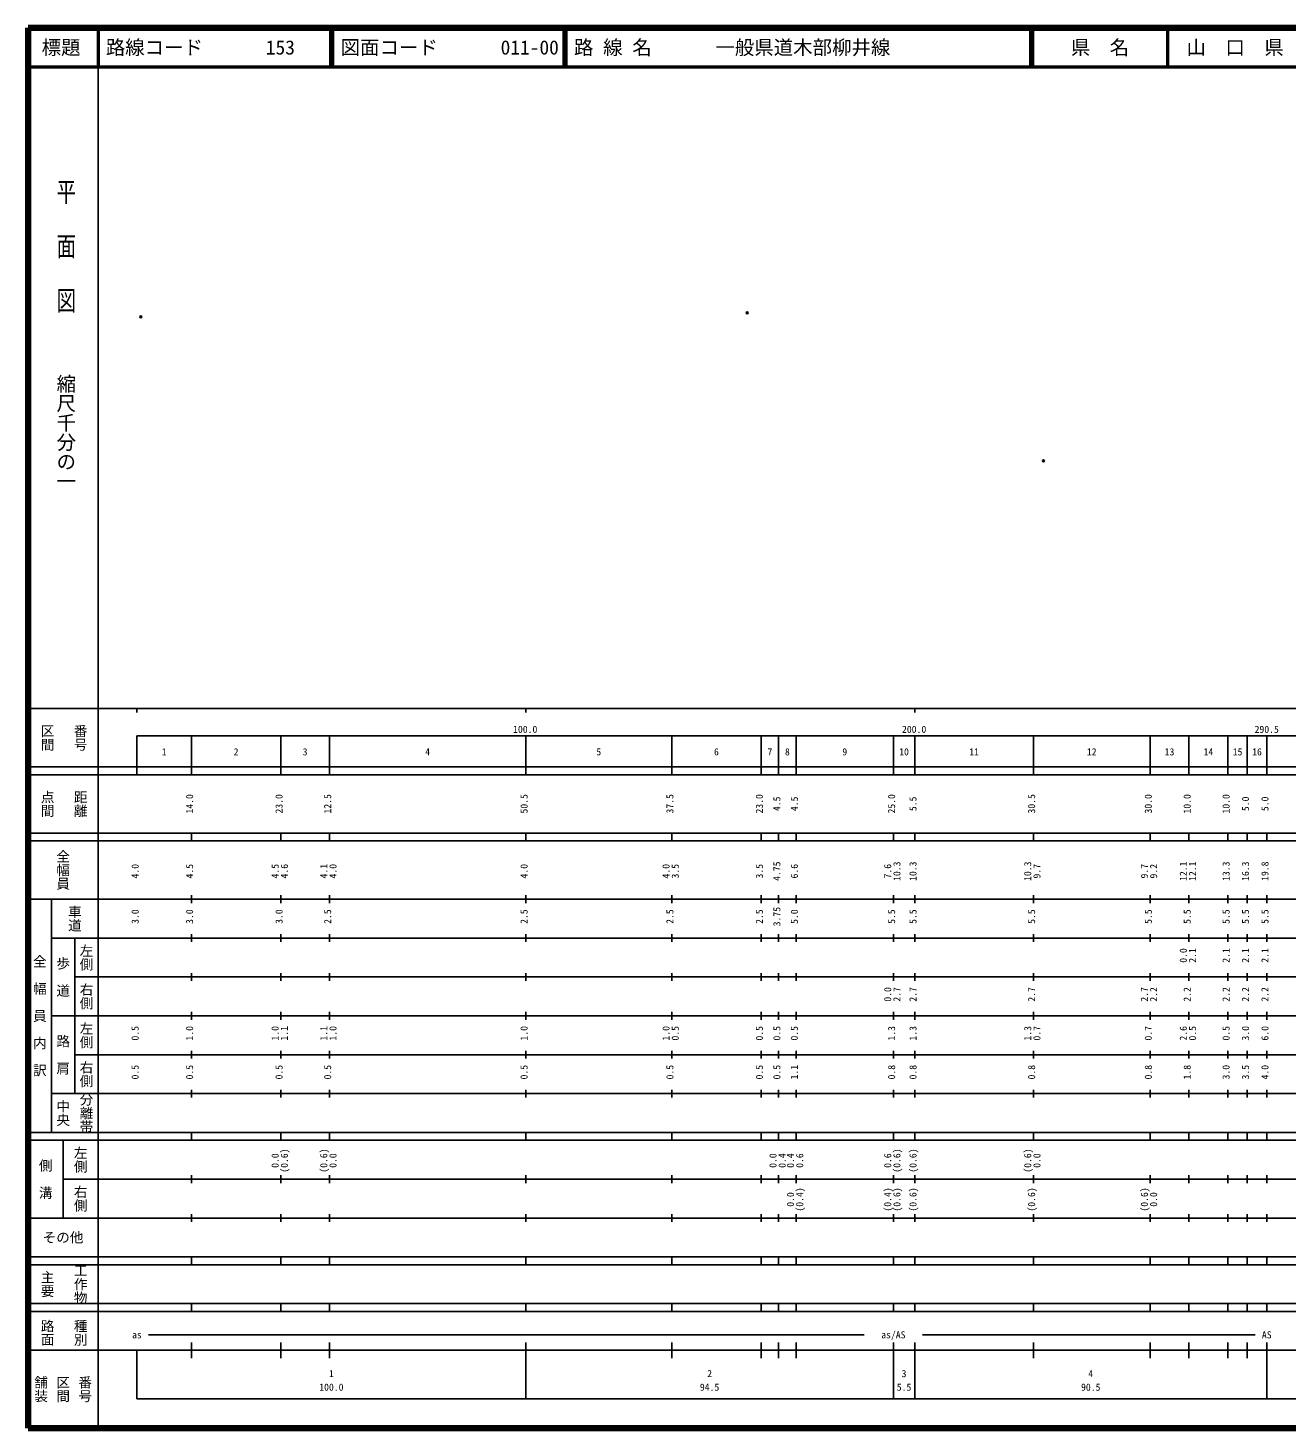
# Model space of a CAD drawing. Units: millimetres on the paper. Extents: x 40 to 680, y 20 to 380.
# Drawn here: x 40 to 363.7, y 20 to 380 of the extents above; entities that cross this region are included whole.
import ezdxf
from ezdxf.enums import TextEntityAlignment as Align

# ---------------------------------------------------------------- set-up
doc = ezdxf.new("R2010")
doc.units = ezdxf.units.MM
doc.header["$PDMODE"] = 32
doc.header["$PDSIZE"] = 0.5
doc.layers.add('M-OTRS', color=6, linetype='Continuous')
doc.layers.add('M-TTL-TXT', color=7, linetype='Continuous')
for name, color, linetype, lineweight in [('M-TTL', 2, 'Continuous', 140), ('M-TTL-BAND', 7, 'Continuous', 25), ('M-TTL-LINE', 7, 'Continuous', 50)]:
    doc.layers.add(name, color=color, linetype=linetype, lineweight=lineweight)
doc.styles.add('@ＭＳ ゴシック', font='')
doc.styles.add('ＭＳ ゴシック', font='')
doc.styles.get('@ＭＳ ゴシック').set_extended_font_data('@MS Gothic')
doc.styles.get('ＭＳ ゴシック').set_extended_font_data('MS Gothic')

msp = doc.modelspace()

# ---------------------------------------------------------------- linework, layer by layer
at = {"layer": 'M-OTRS'}
for p in [(224.932, 306.79), (68.976, 305.731), (301.09, 268.67)]:
    msp.add_point(p, dxfattribs=at)
at = {"layer": 'M-TTL'}
for p, q in [((40, 380), (40, 20)), ((680, 380), (40, 380)), ((40, 20), (680, 20))]:
    msp.add_line(p, q, dxfattribs=at)
at = {"layer": 'M-TTL-BAND'}
for p, q in [((58, 370), (58, 20)), ((40, 205), (579, 205)), ((68, 205), (68, 204)), ((168, 205), (168, 204)), ((268, 205), (268, 204)), ((68, 198), (579, 198)), ((68, 198), (68, 188)), ((82, 188), (82, 198)), ((105, 188), (105, 198)), ((117.5, 188), (117.5, 198)), ((168, 188), (168, 198)), ((205.5, 188), (205.5, 198)), ((228.5, 188), (228.5, 198)), ((233, 188), (233, 198)), ((237.5, 188), (237.5, 198)), ((262.5, 188), (262.5, 198)), ((268, 188), (268, 198)), ((298.5, 188), (298.5, 198)), ((328.5, 188), (328.5, 198)), ((338.5, 188), (338.5, 198)), ((348.5, 188), (348.5, 198)), ((353.5, 188), (353.5, 198)), ((358.5, 188), (358.5, 198)), ((40, 190), (579, 190)), ((40, 188), (579, 188)), ((40, 173), (579, 173)), ((82, 171), (82, 173)), ((105, 171), (105, 173)), ((117.5, 171), (117.5, 173)), ((168, 171), (168, 173)), ((205.5, 171), (205.5, 173)), ((228.5, 171), (228.5, 173)), ((233, 171), (233, 173)), ((237.5, 171), (237.5, 173)), ((262.5, 171), (262.5, 173)), ((268, 171), (268, 173)), ((298.5, 171), (298.5, 173)), ((328.5, 171), (328.5, 173)), ((338.5, 171), (338.5, 173)), ((348.5, 171), (348.5, 173)), ((353.5, 171), (353.5, 173)), ((358.5, 171), (358.5, 173)), ((40, 171), (579, 171)), ((40, 156), (579, 156)), ((46, 96), (46, 156)), ((82, 155), (82, 157)), ((105, 155), (105, 157)), ((117.5, 155), (117.5, 157)), ((168, 155), (168, 157)), ((205.5, 155), (205.5, 157)), ((228.5, 155), (228.5, 157)), ((233, 155), (233, 157)), ((237.5, 155), (237.5, 157)), ((262.5, 155), (262.5, 157)), ((268, 155), (268, 157)), ((298.5, 155), (298.5, 157)), ((328.5, 155), (328.5, 157)), ((338.5, 155), (338.5, 157)), ((348.5, 155), (348.5, 157)), ((353.5, 155), (353.5, 157)), ((358.5, 155), (358.5, 157)), ((46, 146), (579, 146)), ((52, 146), (52, 106)), ((82, 145), (82, 147)), ((105, 145), (105, 147)), ((117.5, 145), (117.5, 147)), ((168, 145), (168, 147)), ((205.5, 145), (205.5, 147)), ((228.5, 145), (228.5, 147)), ((233, 145), (233, 147)), ((237.5, 145), (237.5, 147)), ((262.5, 145), (262.5, 147)), ((268, 145), (268, 147)), ((298.5, 145), (298.5, 147)), ((328.5, 145), (328.5, 147)), ((338.5, 145), (338.5, 147)), ((348.5, 145), (348.5, 147)), ((353.5, 145), (353.5, 147)), ((358.5, 145), (358.5, 147)), ((82, 135), (82, 137)), ((105, 135), (105, 137)), ((117.5, 135), (117.5, 137)), ((168, 135), (168, 137)), ((205.5, 135), (205.5, 137)), ((228.5, 135), (228.5, 137)), ((233, 135), (233, 137)), ((237.5, 135), (237.5, 137)), ((262.5, 135), (262.5, 137)), ((268, 135), (268, 137)), ((298.5, 135), (298.5, 137)), ((328.5, 135), (328.5, 137)), ((338.5, 135), (338.5, 137)), ((348.5, 135), (348.5, 137)), ((353.5, 135), (353.5, 137)), ((358.5, 135), (358.5, 137)), ((52, 136), (579, 136)), ((46, 126), (579, 126)), ((82, 125), (82, 127)), ((105, 125), (105, 127)), ((117.5, 125), (117.5, 127)), ((168, 125), (168, 127)), ((205.5, 125), (205.5, 127)), ((228.5, 125), (228.5, 127)), ((233, 125), (233, 127)), ((237.5, 125), (237.5, 127)), ((262.5, 125), (262.5, 127)), ((268, 125), (268, 127)), ((298.5, 125), (298.5, 127)), ((328.5, 125), (328.5, 127)), ((338.5, 125), (338.5, 127)), ((348.5, 125), (348.5, 127)), ((353.5, 125), (353.5, 127)), ((358.5, 125), (358.5, 127)), ((52, 116), (579, 116)), ((82, 115), (82, 117)), ((105, 115), (105, 117)), ((117.5, 115), (117.5, 117)), ((168, 115), (168, 117)), ((205.5, 115), (205.5, 117)), ((228.5, 115), (228.5, 117)), ((233, 115), (233, 117)), ((237.5, 115), (237.5, 117)), ((262.5, 115), (262.5, 117)), ((268, 115), (268, 117)), ((298.5, 115), (298.5, 117)), ((328.5, 115), (328.5, 117)), ((338.5, 115), (338.5, 117)), ((348.5, 115), (348.5, 117)), ((353.5, 115), (353.5, 117)), ((358.5, 115), (358.5, 117)), ((46, 106), (579, 106)), ((82, 105), (82, 107)), ((105, 105), (105, 107)), ((117.5, 105), (117.5, 107)), ((168, 105), (168, 107)), ((205.5, 105), (205.5, 107)), ((228.5, 105), (228.5, 107)), ((233, 105), (233, 107)), ((237.5, 105), (237.5, 107)), ((262.5, 105), (262.5, 107)), ((268, 105), (268, 107)), ((298.5, 105), (298.5, 107)), ((328.5, 105), (328.5, 107)), ((338.5, 105), (338.5, 107)), ((348.5, 105), (348.5, 107)), ((353.5, 105), (353.5, 107)), ((358.5, 105), (358.5, 107)), ((40, 96), (579, 96)), ((40, 94), (579, 94)), ((49, 94), (49, 74)), ((82, 94), (82, 96)), ((105, 94), (105, 96)), ((117.5, 94), (117.5, 96)), ((168, 94), (168, 96)), ((205.5, 94), (205.5, 96)), ((228.5, 94), (228.5, 96)), ((233, 94), (233, 96)), ((237.5, 94), (237.5, 96)), ((262.5, 94), (262.5, 96)), ((268, 94), (268, 96)), ((298.5, 94), (298.5, 96)), ((328.5, 94), (328.5, 96)), ((338.5, 94), (338.5, 96)), ((348.5, 94), (348.5, 96)), ((353.5, 94), (353.5, 96)), ((358.5, 94), (358.5, 96)), ((49, 84), (579, 84)), ((82, 83), (82, 85)), ((105, 83), (105, 85)), ((117.5, 83), (117.5, 85)), ((168, 83), (168, 85)), ((205.5, 83), (205.5, 85)), ((228.5, 83), (228.5, 85)), ((233, 83), (233, 85)), ((237.5, 83), (237.5, 85)), ((262.5, 83), (262.5, 85)), ((268, 83), (268, 85)), ((298.5, 83), (298.5, 85)), ((328.5, 83), (328.5, 85)), ((338.5, 83), (338.5, 85)), ((348.5, 83), (348.5, 85)), ((353.5, 83), (353.5, 85)), ((358.5, 83), (358.5, 85)), ((40, 74), (579, 74)), ((82, 73), (82, 75)), ((105, 73), (105, 75)), ((117.5, 73), (117.5, 75)), ((168, 73), (168, 75)), ((205.5, 73), (205.5, 75)), ((228.5, 73), (228.5, 75)), ((233, 73), (233, 75)), ((237.5, 73), (237.5, 75)), ((262.5, 73), (262.5, 75)), ((268, 73), (268, 75)), ((298.5, 73), (298.5, 75)), ((328.5, 73), (328.5, 75)), ((338.5, 73), (338.5, 75)), ((348.5, 73), (348.5, 75)), ((353.5, 73), (353.5, 75)), ((358.5, 73), (358.5, 75)), ((40, 64), (579, 64)), ((40, 62), (579, 62)), ((82, 62), (82, 64)), ((105, 62), (105, 64)), ((117.5, 62), (117.5, 64)), ((168, 62), (168, 64)), ((205.5, 62), (205.5, 64)), ((228.5, 62), (228.5, 64)), ((233, 62), (233, 64)), ((237.5, 62), (237.5, 64)), ((262.5, 62), (262.5, 64)), ((268, 62), (268, 64)), ((298.5, 62), (298.5, 64)), ((328.5, 62), (328.5, 64)), ((338.5, 62), (338.5, 64)), ((348.5, 62), (348.5, 64)), ((353.5, 62), (353.5, 64)), ((358.5, 62), (358.5, 64)), ((40, 52), (579, 52)), ((82, 50), (82, 52)), ((105, 50), (105, 52)), ((117.5, 50), (117.5, 52)), ((168, 50), (168, 52)), ((205.5, 50), (205.5, 52)), ((228.5, 50), (228.5, 52)), ((233, 50), (233, 52)), ((237.5, 50), (237.5, 52)), ((262.5, 50), (262.5, 52)), ((268, 50), (268, 52)), ((298.5, 50), (298.5, 52)), ((328.5, 50), (328.5, 52)), ((338.5, 50), (338.5, 52)), ((348.5, 50), (348.5, 52)), ((353.5, 50), (353.5, 52)), ((358.5, 50), (358.5, 52)), ((40, 50), (579, 50)), ((71, 44), (255, 44)), ((270, 44), (355.5, 44)), ((40, 40), (579, 40)), ((68, 40), (68, 27.5)), ((82, 38), (82, 42)), ((105, 38), (105, 42)), ((117.5, 38), (117.5, 42)), ((168, 27.5), (168, 42)), ((205.5, 38), (205.5, 42)), ((228.5, 38), (228.5, 42)), ((233, 38), (233, 42)), ((237.5, 38), (237.5, 42)), ((262.5, 27.5), (262.5, 42)), ((268, 27.5), (268, 42)), ((298.5, 38), (298.5, 42)), ((328.5, 38), (328.5, 42)), ((338.5, 38), (338.5, 42)), ((348.5, 38), (348.5, 42)), ((353.5, 38), (353.5, 42)), ((358.5, 27.5), (358.5, 42)), ((68, 27.5), (579, 27.5))]:
    msp.add_line(p, q, dxfattribs=at)
at = {"layer": 'M-TTL-LINE'}
for p, q in [((58, 380), (58, 370)), ((117.75, 380), (117.75, 370)), ((118.25, 380), (118.25, 370)), ((177.75, 380), (177.75, 370)), ((178.25, 380), (178.25, 370)), ((297.75, 380), (297.75, 370)), ((298.25, 380), (298.25, 370)), ((333, 380), (333, 370)), ((40, 370), (680, 370))]:
    msp.add_line(p, q, dxfattribs=at)

# ---------------------------------------------------------------- texts
at = {"layer": 'M-TTL-BAND', "style": '@ＭＳ ゴシック', "width": 1.4}
msp.add_text('平  面  図', height=3.666, rotation=270, dxfattribs=at).set_placement((49.777, 306.475), align=Align.MIDDLE_RIGHT)
at = {"layer": 'M-TTL-BAND', "style": '@ＭＳ ゴシック'}
msp.add_text('縮尺千分の一', height=3.666, rotation=270, dxfattribs=at).set_placement((49.777, 261.03), align=Align.MIDDLE_RIGHT)
for s, p in [('区間', (45, 197.5)), ('番号', (53.5, 197.5)), ('点間', (45, 180.5)), ('距離', (53.5, 180.5)), ('全幅員', (49, 163.5)), ('車道', (52, 151)), ('左側', (55, 141)), ('全\u3000幅\u3000員\u3000内\u3000訳', (43, 126)), ('歩\u3000道', (49, 136)), ('右側', (55, 131)), ('左側', (55, 121)), ('路\u3000肩', (49, 116)), ('右側', (55, 111)), ('分離帯', (55, 101)), ('中央', (49, 101)), ('左側', (53.5, 89)), ('側\u3000溝', (44.5, 84)), ('右側', (53.5, 79)), ('工作物', (53.5, 57)), ('主要', (45, 57)), ('路面', (45, 44.5)), ('種別', (53.5, 44.5)), ('舗装', (43.333, 30)), ('区間', (49, 30)), ('番号', (54.667, 30))]:
    msp.add_text(s, height=2.566, rotation=270, dxfattribs=at).set_placement(p, align=Align.MIDDLE_CENTER)
at = {"layer": 'M-TTL-BAND', "style": 'ＭＳ ゴシック'}
for s, p in [('100.0', (167.844, 198.195)), ('200.0', (267.844, 198.195)), ('290.5', (358.5, 198.195)), ('1', (75, 192.405)), ('2', (93.5, 192.405)), ('3', (111.25, 192.405)), ('4', (142.75, 192.405)), ('5', (186.75, 192.405)), ('6', (217, 192.405)), ('7', (230.75, 192.405)), ('8', (235.25, 192.405)), ('9', (250, 192.405)), ('10', (265.25, 192.405)), ('11', (283.25, 192.405)), ('12', (313.5, 192.405)), ('13', (333.5, 192.405)), ('14', (343.5, 192.405)), ('15', (351, 192.405)), ('16', (356, 192.405)), ('as', (68, 42.5)), ('as/AS', (262.5, 42.5)), ('AS', (358.5, 42.5)), ('1', (118, 32.523)), ('2', (215.25, 32.523)), ('3', (265.25, 32.523)), ('4', (313.25, 32.523)), ('100.0', (118, 29.033)), ('94.5', (215.25, 29.033)), ('5.5', (265.25, 29.033)), ('90.5', (313.25, 29.033))]:
    msp.add_text(s, height=1.833, dxfattribs=at).set_placement(p, align=Align.BOTTOM_CENTER)
for s, p in [('14.0', (83, 180.5)), ('23.0', (106, 180.5)), ('12.5', (118.5, 180.5)), ('50.5', (169, 180.5)), ('37.5', (206.5, 180.5)), ('23.0', (229.5, 180.5)), ('4.5', (234, 180.5)), ('4.5', (238.5, 180.5)), ('25.0', (263.5, 180.5)), ('5.5', (269, 180.5)), ('30.5', (299.5, 180.5)), ('30.0', (329.5, 180.5)), ('10.0', (339.5, 180.5)), ('10.0', (349.5, 180.5)), ('5.0', (354.5, 180.5)), ('5.0', (359.5, 180.5)), ('4.0', (69, 163.174)), ('4.5', (83, 163.174)), ('4.5', (105, 163.174)), ('4.6', (107.37, 163.174)), ('4.1', (117.5, 163.174)), ('4.0', (119.87, 163.174)), ('4.0', (169, 163.174)), ('4.0', (205.5, 163.174)), ('3.5', (207.87, 163.174)), ('3.5', (229.5, 163.174)), ('4.75', (234, 163.174)), ('6.6', (238.5, 163.174)), ('7.6', (262.5, 163.174)), ('10.3', (264.87, 163.174)), ('10.3', (269, 163.174)), ('10.3', (298.5, 163.174)), ('9.7', (300.87, 163.174)), ('9.7', (328.5, 163.174)), ('9.2', (330.87, 163.174)), ('12.1', (338.5, 163.174)), ('12.1', (340.87, 163.174)), ('13.3', (349.5, 163.174)), ('16.3', (354.5, 163.174)), ('19.8', (359.5, 163.174)), ('3.0', (69, 151.5)), ('3.0', (83, 151.5)), ('3.0', (106, 151.5)), ('2.5', (118.5, 151.5)), ('2.5', (169, 151.5)), ('2.5', (206.5, 151.5)), ('2.5', (229.5, 151.5)), ('3.75', (234, 151.5)), ('5.0', (238.5, 151.5)), ('5.5', (263.5, 151.5)), ('5.5', (269, 151.5)), ('5.5', (299.5, 151.5)), ('5.5', (329.5, 151.5)), ('5.5', (339.5, 151.5)), ('5.5', (349.5, 151.5)), ('5.5', (354.5, 151.5)), ('5.5', (359.5, 151.5)), ('0.0', (338.5, 141.5)), ('2.1', (340.87, 141.5)), ('2.1', (349.5, 141.5)), ('2.1', (354.5, 141.5)), ('2.1', (359.5, 141.5)), ('0.0', (262.5, 131.5)), ('2.7', (264.87, 131.5)), ('2.7', (269, 131.5)), ('2.7', (299.5, 131.5)), ('2.7', (328.5, 131.5)), ('2.2', (330.87, 131.5)), ('2.2', (339.5, 131.5)), ('2.2', (349.5, 131.5)), ('2.2', (354.5, 131.5)), ('2.2', (359.5, 131.5)), ('0.5', (69, 121.5)), ('1.0', (83, 121.5)), ('1.0', (105, 121.5)), ('1.1', (107.37, 121.5)), ('1.1', (117.5, 121.5)), ('1.0', (119.87, 121.5)), ('1.0', (169, 121.5)), ('1.0', (205.5, 121.5)), ('0.5', (207.87, 121.5)), ('0.5', (229.5, 121.5)), ('0.5', (234, 121.5)), ('0.5', (238.5, 121.5)), ('1.3', (263.5, 121.5)), ('1.3', (269, 121.5)), ('1.3', (298.5, 121.5)), ('0.7', (300.87, 121.5)), ('0.7', (329.5, 121.5)), ('2.6', (338.5, 121.5)), ('0.5', (340.87, 121.5)), ('0.5', (349.5, 121.5)), ('3.0', (354.5, 121.5)), ('6.0', (359.5, 121.5)), ('0.5', (69, 111.5)), ('0.5', (83, 111.5)), ('0.5', (106, 111.5)), ('0.5', (118.5, 111.5)), ('0.5', (169, 111.5)), ('0.5', (206.5, 111.5)), ('0.5', (229.5, 111.5)), ('0.5', (234, 111.5)), ('1.1', (238.5, 111.5)), ('0.8', (263.5, 111.5)), ('0.8', (269, 111.5)), ('0.8', (299.5, 111.5)), ('0.8', (329.5, 111.5)), ('1.8', (339.5, 111.5)), ('3.0', (349.5, 111.5)), ('3.5', (354.5, 111.5)), ('4.0', (359.5, 111.5)), ('0.0', (105, 88.764)), ('(0.6)', (107.37, 88.764)), ('(0.6)', (117.5, 88.764)), ('0.0', (119.87, 88.764)), ('0.0', (233, 88.764)), ('0.4', (235.37, 88.764)), ('0.4', (237.5, 88.764)), ('0.6', (239.87, 88.764)), ('0.6', (262.5, 88.764)), ('(0.6)', (264.87, 88.764)), ('(0.6)', (269, 88.764)), ('(0.6)', (298.5, 88.764)), ('0.0', (300.87, 88.764)), ('0.0', (237.5, 78.764)), ('(0.4)', (239.87, 78.764)), ('(0.4)', (262.5, 78.764)), ('(0.6)', (264.87, 78.764)), ('(0.6)', (269, 78.764)), ('(0.6)', (299.5, 78.764)), ('(0.6)', (328.5, 78.764)), ('0.0', (330.87, 78.764))]:
    msp.add_text(s, height=1.833, rotation=90, dxfattribs=at).set_placement(p, align=Align.BOTTOM_CENTER)
msp.add_text('その他', height=2.566, dxfattribs=at).set_placement((49, 69), align=Align.MIDDLE_CENTER)
at = {"layer": 'M-TTL-TXT', "style": 'ＭＳ ゴシック'}
for s, p in [('標題', (48.5, 375)), ('県\u3000名', (315.625, 375)), ('山\u3000口\u3000県', (350.375, 375))]:
    msp.add_text(s, height=3.666, dxfattribs=at).set_placement(p, align=Align.MIDDLE_CENTER)
for s, p in [('路線コード', (60, 375)), ('153', (101.142, 375)), ('153', (101.142, 375)), ('153', (101.142, 375)), ('図面コード', (120.38, 375)), ('011-00', (161.521, 375)), ('路 線 名', (180.38, 375)), ('一般県道木部柳井線', (216.734, 375))]:
    msp.add_text(s, height=3.666, dxfattribs=at).set_placement(p, align=Align.MIDDLE_LEFT)

doc.saveas('drawing.dxf')
